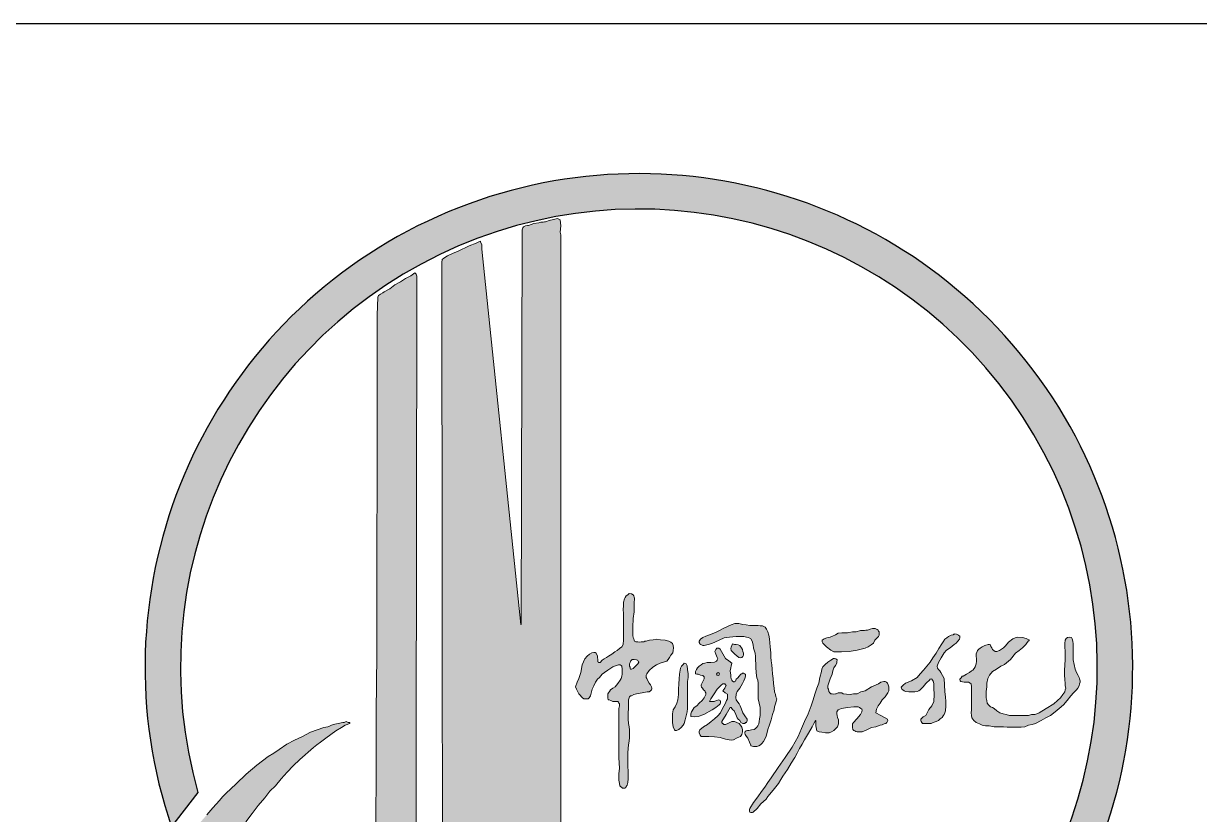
# Model space of a CAD drawing. Extents: x 24843 to 27502, y -10108 to -7552.
# Drawn here: x 25434.47 to 25447.35, y -8429.3 to -8420.64 of the extents above; entities that cross this region are included whole.
import ezdxf

# ---------------------------------------------------------------- set-up
doc = ezdxf.new("R2010")
doc.units = 0
doc.layers.get('0').update_dxf_attribs({"linetype": 'CONTINUOUS'})

# ---------------------------------------------------------------- blocks, each defined once
blk = doc.blocks.new('*U19')
h = blk.add_hatch(color=1)
h.paths.add_polyline_path([(92.773, 8.501), (93.129, 8.233, 1.781679), (82.865, 10.512), (83.193, 10.942, -1.737502)])
h.paths.add_polyline_path([(83.644, 9.821), (83.452, 9.269, 0.097177), (85.064, 7.528), (85.064, 8.087, -0.098964)])
for points in [[(87.717, 17.872), (87.717, 17.9), (87.712, 17.935), (87.717, 18.011), (87.712, 18.086), (87.694, 18.097), (87.677, 18.103), (87.625, 18.092), (87.573, 18.08), (87.526, 18.063), (87.515, 18.063), (87.497, 18.057), (87.468, 18.057), (87.445, 18.05), (87.382, 18.039), (87.317, 18.016), (87.301, 18.016), (87.277, 18.011), (87.254, 17.999), (87.243, 17.987), (87.236, 17.964), (87.236, 17.941), (87.225, 13.039), (87.22, 13.039), (86.733, 17.72), (86.733, 17.773), (86.713, 17.819), (86.686, 17.808), (86.663, 17.796), (86.576, 17.762), (86.437, 17.697), (86.368, 17.668), (86.303, 17.639), (86.257, 17.61), (86.24, 17.593), (86.235, 17.553), (86.235, 17.512), (86.246, 5.594), (86.28, 5.576), (86.721, 5.582), (86.733, 5.587), (86.744, 5.599), (86.761, 10.379), (87.259, 5.582), (87.689, 5.582), (87.706, 5.582), (87.717, 5.594)], [(85.921, 17.182), (85.921, 17.233), (85.921, 17.285), (85.921, 17.338), (85.921, 17.385), (85.916, 17.408), (85.898, 17.425), (85.846, 17.39), (85.782, 17.355), (85.719, 17.315), (85.649, 17.274), (85.586, 17.228), (85.522, 17.192), (85.522, 17.188), (85.508, 17.183), (85.498, 17.176), (85.47, 17.159), (85.446, 17.141), (85.434, 17.124), (85.428, 16.898), (85.428, 16.191), (85.428, 15.484), (85.428, 14.777), (85.423, 14.07), (85.423, 13.364), (85.423, 12.657), (85.417, 11.949), (85.417, 11.242), (85.412, 10.536), (85.412, 9.829), (85.412, 9.122), (85.412, 8.415), (85.412, 7.708), (85.412, 7.002), (85.417, 6.294), (85.423, 5.587), (85.446, 5.582), (85.47, 5.582), (85.556, 5.576), (85.701, 5.576), (85.77, 5.576), (85.835, 5.582), (85.881, 5.582), (85.905, 5.594)], [(84.699, 7.263), (84.658, 7.332), (84.618, 7.395), (84.571, 7.459), (84.525, 7.523), (84.478, 7.581), (84.42, 7.639), (84.368, 7.691), (84.31, 7.742), (84.246, 7.795), (84.189, 7.842), (84.055, 7.934), (83.922, 8.015), (83.87, 8.038), (83.853, 8.044), (83.841, 8.056), (83.789, 8.073), (83.743, 8.096), (83.639, 8.126), (83.54, 8.154), (83.493, 8.177), (83.448, 8.195), (83.401, 8.224), (83.36, 8.253), (83.32, 8.299), (83.291, 8.345), (83.262, 8.392), (83.238, 8.445), (83.204, 8.566), (83.186, 8.67), (83.175, 8.78), (83.169, 8.89), (83.169, 9), (83.175, 9.052), (83.18, 9.104), (83.186, 9.157), (83.191, 9.215), (83.199, 9.273), (83.204, 9.331), (83.21, 9.383), (83.221, 9.44), (83.233, 9.487), (83.244, 9.539), (83.262, 9.592), (83.273, 9.638), (83.32, 9.748), (83.366, 9.858), (83.412, 9.962), (83.471, 10.072), (83.522, 10.176), (83.587, 10.275), (83.65, 10.379), (83.713, 10.478), (83.789, 10.577), (83.87, 10.681), (83.945, 10.779), (84.027, 10.877), (84.09, 10.959), (84.16, 11.028), (84.229, 11.115), (84.304, 11.196), (84.38, 11.277), (84.462, 11.353), (84.634, 11.503), (84.676, 11.538), (84.722, 11.572), (84.786, 11.619), (84.849, 11.666), (84.913, 11.712), (84.983, 11.752), (85.03, 11.782), (85.087, 11.805), (85.087, 11.816), (85.064, 11.816), (85.041, 11.828), (85.018, 11.816), (85, 11.816), (84.941, 11.805), (84.878, 11.793), (84.814, 11.763), (84.762, 11.752), (84.681, 11.724), (84.595, 11.695), (84.496, 11.643), (84.397, 11.596), (84.299, 11.544), (84.206, 11.48), (84.137, 11.434), (84.066, 11.394), (83.928, 11.284), (83.794, 11.173), (83.667, 11.051), (83.54, 10.93), (83.499, 10.889), (83.459, 10.843), (83.418, 10.797), (83.377, 10.75), (83.302, 10.663), (83.227, 10.577), (83.157, 10.49), (83.094, 10.397), (83.047, 10.328), (83, 10.252), (82.961, 10.176), (82.919, 10.101), (82.833, 9.927), (82.751, 9.748), (82.682, 9.569), (82.618, 9.383), (82.589, 9.296), (82.573, 9.209), (82.56, 9.122), (82.549, 9.035), (82.549, 8.954), (82.549, 8.873), (82.549, 8.786), (82.549, 8.699), (82.56, 8.617), (82.578, 8.531), (82.589, 8.468), (82.601, 8.403), (82.631, 8.334), (82.665, 8.264), (82.7, 8.201), (82.746, 8.138), (83.008, 7.94), (83.082, 7.894), (83.157, 7.847), (83.233, 7.8), (83.308, 7.755), (83.36, 7.726), (83.412, 7.691), (83.459, 7.661), (83.511, 7.627), (83.587, 7.581), (83.655, 7.523), (83.72, 7.459), (83.783, 7.395), (83.824, 7.355), (83.853, 7.309), (83.882, 7.256), (83.905, 7.21), (83.922, 7.158), (83.94, 7.111), (83.957, 7.048), (83.963, 6.978), (83.957, 6.914), (83.951, 6.844), (83.934, 6.775), (83.917, 6.711), (83.894, 6.653), (83.864, 6.607), (83.817, 6.549), (83.766, 6.498), (83.697, 6.451), (83.626, 6.41), (83.587, 6.393), (83.545, 6.376), (83.511, 6.37), (83.476, 6.365), (83.424, 6.365), (83.371, 6.365), (83.326, 6.365), (83.28, 6.376), (83.25, 6.381), (83.221, 6.388), (83.186, 6.393), (83.157, 6.388), (83.088, 6.329), (82.949, 6.202), (82.816, 6.08), (82.677, 5.953), (82.543, 5.825), (82.479, 5.767), (82.416, 5.709), (82.352, 5.646), (82.282, 5.594), (82.282, 5.582), (82.456, 5.582), (82.631, 5.582), (82.809, 5.576), (82.984, 5.576), (83.157, 5.576), (83.331, 5.576), (83.505, 5.576), (83.678, 5.582), (83.789, 5.576), (83.894, 5.576), (84.003, 5.582), (84.113, 5.582), (84.189, 5.582), (84.265, 5.587), (84.293, 5.605), (84.316, 5.628), (84.397, 5.697), (84.467, 5.773), (84.548, 5.866), (84.623, 5.958), (84.692, 6.063), (84.745, 6.167), (84.769, 6.218), (84.786, 6.277), (84.803, 6.329), (84.814, 6.393), (84.838, 6.514), (84.844, 6.637), (84.838, 6.764), (84.826, 6.886), (84.814, 6.949), (84.797, 7.007), (84.786, 7.059), (84.762, 7.117), (84.734, 7.193)]]:
    blk.add_hatch(color=0).paths.add_polyline_path(points)
h = blk.add_hatch(color=0)
h.paths.add_polyline_path([(88.836, 12.286), (88.818, 12.308), (88.802, 12.338), (88.79, 12.366), (88.783, 12.378), (88.783, 12.396), (88.783, 12.408), (88.79, 12.424), (88.818, 12.466), (88.865, 12.505), (88.911, 12.535), (88.957, 12.558), (88.998, 12.57), (89.039, 12.581), (89.056, 12.604), (89.074, 12.627), (89.09, 12.657), (89.114, 12.685), (89.12, 12.715), (89.125, 12.749), (89.12, 12.778), (89.109, 12.801), (89.09, 12.819), (89.067, 12.83), (89.021, 12.842), (88.963, 12.848), (88.917, 12.854), (88.871, 12.848), (88.824, 12.842), (88.783, 12.83), (88.766, 12.83), (88.755, 12.824), (88.737, 12.824), (88.72, 12.824), (88.697, 12.819), (88.679, 12.824), (88.655, 12.824), (88.639, 12.83), (88.632, 12.842), (88.627, 12.859), (88.621, 12.877), (88.616, 12.9), (88.616, 12.946), (88.616, 13.004), (88.621, 13.115), (88.632, 13.195), (88.632, 13.236), (88.632, 13.283), (88.632, 13.317), (88.639, 13.352), (88.639, 13.369), (88.632, 13.38), (88.627, 13.398), (88.621, 13.41), (88.598, 13.422), (88.569, 13.427), (88.552, 13.41), (88.534, 13.398), (88.522, 13.375), (88.511, 13.358), (88.5, 13.317), (88.5, 13.27), (88.494, 13.225), (88.5, 13.178), (88.5, 13.108), (88.5, 13.039), (88.5, 12.969), (88.5, 12.906), (88.5, 12.848), (88.494, 12.79), (88.477, 12.761), (88.448, 12.738), (88.419, 12.715), (88.39, 12.696), (88.355, 12.668), (88.314, 12.645), (88.286, 12.627), (88.257, 12.61), (88.234, 12.593), (88.21, 12.564), (88.199, 12.564), (88.187, 12.564), (88.187, 12.57), (88.181, 12.575), (88.181, 12.587), (88.176, 12.645), (88.158, 12.68), (88.146, 12.691), (88.129, 12.691), (88.106, 12.685), (88.076, 12.668), (88.048, 12.645), (88.018, 12.61), (88.001, 12.575), (87.984, 12.535), (87.966, 12.442), (87.943, 12.366), (87.92, 12.32), (87.903, 12.263), (87.915, 12.233), (87.943, 12.175), (87.961, 12.159), (87.978, 12.135), (87.99, 12.123), (88.007, 12.112), (88.024, 12.112), (88.048, 12.112), (88.059, 12.112), (88.071, 12.123), (88.082, 12.135), (88.088, 12.147), (88.1, 12.198), (88.111, 12.233), (88.129, 12.274), (88.152, 12.32), (88.176, 12.355), (88.199, 12.378), (88.234, 12.419), (88.262, 12.442), (88.303, 12.471), (88.367, 12.512), (88.401, 12.524), (88.436, 12.535), (88.448, 12.535), (88.459, 12.535), (88.471, 12.529), (88.477, 12.517), (88.483, 12.483), (88.483, 12.454), (88.483, 12.419), (88.477, 12.396), (88.471, 12.366), (88.459, 12.343), (88.43, 12.303), (88.395, 12.263), (88.367, 12.245), (88.337, 12.222), (88.325, 12.204), (88.314, 12.187), (88.303, 12.175), (88.303, 12.159), (88.303, 12.135), (88.303, 12.123), (88.309, 12.101), (88.32, 12.101), (88.343, 12.089), (88.367, 12.077), (88.395, 12.077), (88.419, 12.077), (88.43, 12.077), (88.436, 12.071), (88.441, 12.059), (88.448, 12.048), (88.448, 12.025), (88.441, 11.99), (88.441, 11.938), (88.441, 11.891), (88.441, 11.828), (88.441, 11.787), (88.441, 11.643), (88.441, 11.515), (88.441, 11.381), (88.448, 11.242), (88.441, 11.179), (88.441, 11.098), (88.448, 11.057), (88.453, 11.028), (88.464, 11.017), (88.477, 11.005), (88.488, 10.999), (88.5, 10.999), (88.517, 10.999), (88.529, 11.005), (88.534, 11.017), (88.546, 11.035), (88.552, 11.069), (88.558, 11.115), (88.558, 11.203), (88.552, 11.272), (88.552, 11.323), (88.552, 11.381), (88.552, 11.439), (88.558, 11.491), (88.564, 11.538), (88.569, 11.585), (88.575, 11.63), (88.575, 11.677), (88.575, 11.724), (88.569, 11.763), (88.564, 11.805), (88.558, 11.857), (88.558, 11.926), (88.564, 12.002), (88.564, 12.059), (88.564, 12.101), (88.569, 12.123), (88.575, 12.135), (88.587, 12.147), (88.598, 12.147), (88.627, 12.164), (88.662, 12.175), (88.732, 12.187), (88.795, 12.198), (88.818, 12.198), (88.836, 12.211), (88.847, 12.222), (88.853, 12.233), (88.853, 12.245), (88.847, 12.263)])
h.paths.add_polyline_path([(88.598, 12.483), (88.587, 12.483), (88.581, 12.494), (88.581, 12.505), (88.575, 12.517), (88.575, 12.547), (88.581, 12.564), (88.592, 12.587), (88.61, 12.604), (88.632, 12.604), (88.662, 12.599), (88.674, 12.593), (88.679, 12.587), (88.685, 12.581), (88.691, 12.57), (88.679, 12.547), (88.65, 12.517), (88.621, 12.489)], flags=16)
h = blk.add_hatch(color=0)
h.paths.add_polyline_path([(89.3, 12.147), (89.3, 12.198), (89.3, 12.263), (89.3, 12.326), (89.305, 12.378), (89.305, 12.424), (89.3, 12.477), (89.294, 12.524), (89.281, 12.547), (89.258, 12.558), (89.242, 12.541), (89.223, 12.517), (89.212, 12.494), (89.206, 12.471), (89.2, 12.419), (89.195, 12.361), (89.189, 12.297), (89.184, 12.233), (89.184, 12.164), (89.177, 12.101), (89.166, 12.059), (89.143, 12.013), (89.12, 11.973), (89.109, 11.926), (89.109, 11.88), (89.109, 11.816), (89.12, 11.763), (89.137, 11.724), (89.143, 11.718), (89.16, 11.718), (89.189, 11.729), (89.218, 11.752), (89.242, 11.782), (89.258, 11.805), (89.27, 11.851), (89.281, 11.898), (89.294, 11.949), (89.3, 11.99), (89.3, 12.036), (89.3, 12.077)])
h.paths.add_polyline_path([(89.984, 11.729), (89.977, 11.758), (89.96, 11.782), (89.942, 11.805), (89.913, 11.816), (89.884, 11.828), (89.849, 11.828), (89.826, 11.816), (89.803, 11.805), (89.774, 11.793), (89.751, 11.793), (89.74, 11.805), (89.734, 11.805), (89.728, 11.816), (89.728, 11.828), (89.78, 11.915), (89.832, 12.002), (89.838, 12.002), (89.844, 12.002), (89.861, 11.979), (89.879, 11.961), (89.902, 11.915), (89.919, 11.874), (89.931, 11.857), (89.949, 11.84), (89.965, 11.816), (89.989, 11.805), (90, 11.805), (90.012, 11.805), (90.023, 11.816), (90.035, 11.816), (90.041, 11.84), (90.041, 11.857), (90.012, 11.898), (89.989, 11.938), (89.971, 11.984), (89.954, 12.025), (89.942, 12.048), (89.926, 12.071), (89.907, 12.101), (89.902, 12.123), (89.907, 12.17), (89.919, 12.204), (89.949, 12.245), (89.984, 12.303), (90, 12.338), (90.012, 12.366), (90.023, 12.396), (90.023, 12.419), (90.018, 12.419), (90.007, 12.424), (89.995, 12.431), (89.984, 12.431), (89.977, 12.424), (89.965, 12.419), (89.942, 12.396), (89.926, 12.373), (89.907, 12.355), (89.896, 12.332), (89.884, 12.326), (89.879, 12.32), (89.868, 12.326), (89.861, 12.332), (89.849, 12.343), (89.844, 12.361), (89.838, 12.384), (89.838, 12.408), (89.832, 12.46), (89.838, 12.5), (89.844, 12.524), (89.849, 12.552), (89.849, 12.558), (89.815, 12.587), (89.774, 12.615), (89.74, 12.674), (89.705, 12.732), (89.688, 12.743), (89.664, 12.743), (89.653, 12.726), (89.641, 12.703), (89.653, 12.668), (89.67, 12.627), (89.677, 12.61), (89.67, 12.593), (89.658, 12.581), (89.635, 12.57), (89.588, 12.564), (89.543, 12.564), (89.514, 12.558), (89.491, 12.552), (89.467, 12.535), (89.444, 12.517), (89.421, 12.5), (89.409, 12.477), (89.397, 12.454), (89.397, 12.424), (89.416, 12.419), (89.433, 12.419), (89.461, 12.408), (89.491, 12.402), (89.496, 12.396), (89.507, 12.384), (89.507, 12.373), (89.507, 12.361), (89.485, 12.32), (89.467, 12.286), (89.467, 12.274), (89.473, 12.256), (89.485, 12.245), (89.496, 12.222), (89.514, 12.211), (89.519, 12.198), (89.525, 12.187), (89.525, 12.164), (89.507, 12.123), (89.479, 12.089), (89.444, 12.059), (89.416, 12.025), (89.381, 12.002), (89.358, 11.961), (89.346, 11.949), (89.339, 11.926), (89.339, 11.903), (89.339, 11.891), (89.386, 11.886), (89.433, 11.891), (89.502, 11.915), (89.607, 11.973), (89.653, 12.002), (89.693, 12.036), (89.705, 12.048), (89.711, 12.059), (89.711, 12.077), (89.705, 12.089), (89.688, 12.101), (89.658, 12.089), (89.63, 12.077), (89.607, 12.077), (89.588, 12.077), (89.572, 12.077), (89.588, 12.112), (89.63, 12.175), (89.67, 12.233), (89.699, 12.263), (89.716, 12.28), (89.74, 12.297), (89.751, 12.297), (89.763, 12.297), (89.774, 12.286), (89.78, 12.28), (89.763, 12.245), (89.74, 12.211), (89.768, 12.187), (89.798, 12.17), (89.798, 12.147), (89.798, 12.112), (89.786, 12.089), (89.768, 12.048), (89.734, 11.99), (89.711, 11.938), (89.677, 11.898), (89.635, 11.863), (89.595, 11.828), (89.549, 11.793), (89.496, 11.763), (89.45, 11.724), (89.444, 11.706), (89.444, 11.689), (89.45, 11.666), (89.456, 11.66), (89.467, 11.643), (89.479, 11.643), (89.519, 11.643), (89.566, 11.643), (89.635, 11.637), (89.705, 11.63), (89.774, 11.608), (89.844, 11.596), (89.873, 11.602), (89.919, 11.625), (89.96, 11.643), (89.977, 11.666), (89.984, 11.7)])
h.paths.add_polyline_path([(89.688, 12.402), (89.67, 12.408), (89.658, 12.419), (89.67, 12.431), (89.682, 12.442), (89.693, 12.431), (89.699, 12.424), (89.693, 12.419)], flags=16)
h.paths.add_polyline_path([(90.319, 12.859), (90.314, 12.906), (90.302, 12.946), (90.284, 12.981), (90.267, 13.004), (90.25, 13.015), (90.232, 13.021), (90.203, 13.021), (90.18, 13.027), (90.122, 13.027), (90.075, 13.027), (90.03, 13.034), (89.989, 13.039), (89.937, 13.05), (89.89, 13.05), (89.844, 13.034), (89.798, 13.015), (89.751, 12.992), (89.699, 12.964), (89.647, 12.94), (89.595, 12.917), (89.56, 12.906), (89.525, 12.894), (89.491, 12.877), (89.461, 12.854), (89.45, 12.842), (89.444, 12.83), (89.444, 12.813), (89.45, 12.801), (89.456, 12.79), (89.473, 12.785), (89.491, 12.778), (89.507, 12.778), (89.554, 12.79), (89.6, 12.801), (89.693, 12.842), (89.757, 12.871), (89.821, 12.882), (89.907, 12.888), (89.954, 12.888), (90, 12.888), (90.035, 12.882), (90.059, 12.877), (90.087, 12.859), (90.104, 12.83), (90.117, 12.785), (90.122, 12.743), (90.133, 12.708), (90.14, 12.68), (90.145, 12.638), (90.145, 12.593), (90.151, 12.547), (90.151, 12.505), (90.156, 12.436), (90.162, 12.373), (90.175, 12.343), (90.18, 12.308), (90.18, 12.28), (90.18, 12.256), (90.18, 12.187), (90.18, 12.112), (90.191, 12.059), (90.203, 12.002), (90.203, 11.979), (90.203, 11.949), (90.203, 11.903), (90.198, 11.863), (90.191, 11.828), (90.186, 11.799), (90.175, 11.776), (90.162, 11.758), (90.145, 11.74), (90.128, 11.729), (90.098, 11.724), (90.064, 11.718), (90.047, 11.718), (90.03, 11.712), (90.018, 11.706), (90.012, 11.695), (90.012, 11.683), (90.018, 11.666), (90.035, 11.643), (90.052, 11.619), (90.07, 11.572), (90.09, 11.527), (90.093, 11.527), (90.104, 11.521), (90.122, 11.515), (90.145, 11.515), (90.162, 11.515), (90.186, 11.527), (90.209, 11.538), (90.226, 11.556), (90.244, 11.579), (90.279, 11.643), (90.302, 11.729), (90.319, 11.787), (90.342, 11.851), (90.36, 11.915), (90.377, 11.973), (90.382, 12.013), (90.394, 12.048), (90.405, 12.077), (90.412, 12.112), (90.4, 12.135), (90.394, 12.164), (90.382, 12.198), (90.377, 12.245), (90.371, 12.303), (90.366, 12.366), (90.36, 12.424), (90.353, 12.483), (90.348, 12.535), (90.342, 12.587), (90.336, 12.633), (90.336, 12.685), (90.331, 12.761)])
h.paths.add_polyline_path([(89.96, 12.766), (89.949, 12.778), (89.931, 12.785), (89.907, 12.79), (89.884, 12.79), (89.861, 12.796), (89.849, 12.778), (89.844, 12.755), (89.838, 12.738), (89.844, 12.715), (89.89, 12.668), (89.937, 12.627), (89.954, 12.622), (89.977, 12.627), (89.989, 12.638), (89.995, 12.657), (89.995, 12.68), (89.989, 12.703), (89.984, 12.726), (89.971, 12.749)], flags=17)
h = blk.add_hatch(color=0)
h.paths.add_polyline_path([(91.634, 12.842), (91.657, 12.865), (91.681, 12.888), (91.687, 12.906), (91.687, 12.929), (91.687, 12.946), (91.681, 12.957), (91.675, 12.969), (91.663, 12.976), (91.64, 12.987), (91.605, 12.987), (91.576, 12.981), (91.541, 12.969), (91.524, 12.969), (91.507, 12.964), (91.455, 12.964), (91.403, 12.946), (91.356, 12.946), (91.31, 12.94), (91.292, 12.934), (91.269, 12.934), (91.223, 12.934), (91.177, 12.929), (91.142, 12.911), (91.107, 12.894), (91.078, 12.882), (91.037, 12.871), (91.003, 12.859), (90.979, 12.842), (90.979, 12.824), (90.985, 12.807), (91.008, 12.785), (91.031, 12.761), (91.084, 12.72), (91.125, 12.696), (91.17, 12.696), (91.217, 12.696), (91.316, 12.703), (91.414, 12.72), (91.466, 12.732), (91.513, 12.743), (91.553, 12.761), (91.588, 12.785), (91.618, 12.807)])
h.paths.add_polyline_path([(91.217, 11.99), (91.292, 12.002), (91.374, 12.013), (91.426, 12.013), (91.443, 12.002), (91.461, 11.99), (91.472, 11.984), (91.478, 11.973), (91.472, 11.949), (91.455, 11.915), (91.408, 11.863), (91.368, 11.816), (91.356, 11.799), (91.356, 11.776), (91.356, 11.752), (91.361, 11.729), (91.374, 11.718), (91.385, 11.712), (91.397, 11.706), (91.414, 11.7), (91.443, 11.7), (91.478, 11.7), (91.536, 11.724), (91.594, 11.752), (91.646, 11.763), (91.699, 11.782), (91.727, 11.787), (91.75, 11.799), (91.773, 11.805), (91.785, 11.816), (91.796, 11.84), (91.791, 11.857), (91.71, 11.903), (91.646, 11.938), (91.657, 11.984), (91.675, 12.025), (91.699, 12.059), (91.727, 12.101), (91.762, 12.135), (91.796, 12.187), (91.809, 12.211), (91.809, 12.245), (91.809, 12.263), (91.796, 12.297), (91.791, 12.308), (91.779, 12.32), (91.762, 12.326), (91.745, 12.326), (91.71, 12.32), (91.681, 12.297), (91.594, 12.263), (91.513, 12.211), (91.461, 12.198), (91.414, 12.175), (91.368, 12.175), (91.327, 12.164), (91.28, 12.17), (91.241, 12.175), (91.223, 12.187), (91.2, 12.187), (91.177, 12.187), (91.154, 12.175), (91.142, 12.175), (91.125, 12.17), (91.101, 12.175), (91.084, 12.175), (91.073, 12.187), (91.061, 12.204), (91.055, 12.233), (91.049, 12.245), (91.049, 12.274), (91.055, 12.297), (91.078, 12.361), (91.101, 12.419), (91.112, 12.46), (91.125, 12.5), (91.142, 12.529), (91.159, 12.558), (91.159, 12.575), (91.165, 12.599), (91.159, 12.604), (91.147, 12.61), (91.131, 12.615), (91.119, 12.615), (91.084, 12.593), (91.049, 12.57), (91.015, 12.541), (90.985, 12.512), (90.973, 12.483), (90.968, 12.454), (90.95, 12.378), (90.934, 12.308), (90.91, 12.245), (90.887, 12.17), (90.864, 12.101), (90.84, 12.025), (90.801, 11.926), (90.759, 11.828), (90.719, 11.74), (90.678, 11.643), (90.603, 11.509), (90.516, 11.381), (90.429, 11.254), (90.342, 11.127), (90.302, 11.069), (90.261, 11.011), (90.221, 10.954), (90.175, 10.889), (90.122, 10.82), (90.075, 10.744), (90.07, 10.733), (90.07, 10.721), (90.07, 10.71), (90.075, 10.698), (90.087, 10.692), (90.098, 10.692), (90.11, 10.692), (90.117, 10.698), (90.168, 10.744), (90.214, 10.802), (90.244, 10.831), (90.279, 10.86), (90.302, 10.895), (90.325, 10.924), (90.382, 10.993), (90.435, 11.057), (90.463, 11.104), (90.487, 11.145), (90.516, 11.19), (90.544, 11.231), (90.591, 11.307), (90.638, 11.381), (90.666, 11.434), (90.696, 11.491), (90.73, 11.544), (90.759, 11.602), (90.806, 11.683), (90.852, 11.763), (90.875, 11.805), (90.893, 11.84), (90.898, 11.84), (90.898, 11.776), (90.91, 11.712), (90.939, 11.7), (90.973, 11.695), (91.02, 11.689), (91.066, 11.689), (91.096, 11.7), (91.125, 11.718), (91.147, 11.74), (91.17, 11.763), (91.183, 11.799), (91.183, 11.828), (91.183, 11.851), (91.17, 11.88), (91.165, 11.903), (91.159, 11.926), (91.159, 11.949), (91.177, 11.973)])
h = blk.add_hatch(color=0)
h.paths.add_polyline_path([(92.457, 12.442), (92.446, 12.46), (92.427, 12.477), (92.416, 12.494), (92.411, 12.517), (92.427, 12.564), (92.463, 12.622), (92.498, 12.685), (92.527, 12.72), (92.574, 12.749), (92.625, 12.79), (92.648, 12.807), (92.671, 12.83), (92.689, 12.854), (92.695, 12.871), (92.695, 12.882), (92.695, 12.894), (92.684, 12.9), (92.677, 12.906), (92.654, 12.917), (92.631, 12.923), (92.631, 12.917), (92.625, 12.917), (92.62, 12.917), (92.613, 12.911), (92.585, 12.906), (92.555, 12.888), (92.532, 12.871), (92.509, 12.854), (92.485, 12.824), (92.469, 12.796), (92.434, 12.738), (92.399, 12.68), (92.359, 12.622), (92.324, 12.57), (92.283, 12.517), (92.243, 12.471), (92.202, 12.424), (92.162, 12.378), (92.092, 12.338), (92.017, 12.308), (91.987, 12.28), (91.964, 12.256), (91.971, 12.233), (91.982, 12.222), (92, 12.211), (92.017, 12.204), (92.058, 12.198), (92.097, 12.198), (92.132, 12.198), (92.162, 12.204), (92.185, 12.211), (92.202, 12.222), (92.236, 12.263), (92.272, 12.303), (92.289, 12.32), (92.307, 12.338), (92.318, 12.343), (92.324, 12.355), (92.336, 12.361), (92.347, 12.355), (92.364, 12.332), (92.37, 12.303), (92.37, 12.274), (92.37, 12.245), (92.376, 12.164), (92.37, 12.077), (92.347, 12.025), (92.307, 11.979), (92.289, 11.938), (92.272, 11.903), (92.236, 11.886), (92.208, 11.857), (92.208, 11.84), (92.213, 11.828), (92.22, 11.816), (92.231, 11.805), (92.266, 11.805), (92.301, 11.805), (92.336, 11.805), (92.364, 11.816), (92.399, 11.828), (92.427, 11.84), (92.451, 11.863), (92.474, 11.88), (92.485, 11.898), (92.498, 11.915), (92.509, 11.938), (92.515, 11.961), (92.521, 12.025), (92.521, 12.077), (92.515, 12.135), (92.509, 12.198), (92.504, 12.286), (92.498, 12.366), (92.48, 12.402)])
h.paths.add_polyline_path([(93.066, 12.408), (93.1, 12.454), (93.153, 12.483), (93.205, 12.517), (93.251, 12.541), (93.326, 12.604), (93.39, 12.68), (93.436, 12.715), (93.477, 12.749), (93.5, 12.773), (93.518, 12.79), (93.535, 12.813), (93.552, 12.836), (93.558, 12.836), (93.558, 12.848), (93.54, 12.854), (93.523, 12.865), (93.477, 12.877), (93.419, 12.882), (93.384, 12.871), (93.355, 12.859), (93.302, 12.819), (93.263, 12.773), (93.239, 12.749), (93.216, 12.732), (93.188, 12.715), (93.158, 12.703), (93.135, 12.703), (93.118, 12.715), (93.1, 12.726), (93.095, 12.749), (93.083, 12.766), (93.077, 12.785), (93.066, 12.79), (93.048, 12.79), (93.007, 12.778), (92.972, 12.761), (92.95, 12.743), (92.932, 12.732), (92.915, 12.715), (92.909, 12.703), (92.897, 12.674), (92.897, 12.645), (92.904, 12.61), (92.904, 12.581), (92.897, 12.547), (92.886, 12.512), (92.875, 12.489), (92.857, 12.471), (92.839, 12.46), (92.816, 12.442), (92.776, 12.419), (92.735, 12.396), (92.723, 12.396), (92.712, 12.373), (92.7, 12.361), (92.695, 12.355), (92.7, 12.338), (92.706, 12.326), (92.747, 12.32), (92.787, 12.32), (92.804, 12.32), (92.823, 12.308), (92.834, 12.297), (92.839, 12.263), (92.839, 12.198), (92.839, 12.135), (92.839, 12.071), (92.839, 12.002), (92.839, 11.973), (92.834, 11.938), (92.839, 11.903), (92.846, 11.874), (92.868, 11.84), (92.897, 11.816), (92.938, 11.799), (92.972, 11.782), (93.014, 11.776), (93.06, 11.776), (93.124, 11.763), (93.188, 11.763), (93.239, 11.763), (93.286, 11.758), (93.372, 11.758), (93.46, 11.758), (93.506, 11.763), (93.552, 11.782), (93.598, 11.793), (93.64, 11.805), (93.709, 11.84), (93.767, 11.874), (93.824, 11.903), (93.882, 11.949), (93.934, 11.99), (93.986, 12.036), (94.033, 12.089), (94.08, 12.147), (94.114, 12.187), (94.149, 12.222), (94.166, 12.245), (94.184, 12.274), (94.189, 12.297), (94.196, 12.32), (94.196, 12.338), (94.189, 12.361), (94.184, 12.378), (94.172, 12.402), (94.149, 12.442), (94.132, 12.483), (94.12, 12.541), (94.109, 12.599), (94.109, 12.662), (94.109, 12.749), (94.109, 12.796), (94.103, 12.83), (94.097, 12.859), (94.086, 12.877), (94.062, 12.882), (94.039, 12.877), (94.022, 12.865), (94.01, 12.842), (94.005, 12.801), (94.005, 12.755), (94.01, 12.708), (94.01, 12.668), (94.01, 12.599), (94.005, 12.535), (93.998, 12.466), (93.998, 12.402), (94.005, 12.355), (94.01, 12.297), (94.01, 12.274), (94.016, 12.245), (94.01, 12.222), (94.005, 12.198), (93.981, 12.164), (93.952, 12.123), (93.912, 12.089), (93.865, 12.048), (93.772, 11.99), (93.685, 11.938), (93.656, 11.926), (93.628, 11.915), (93.587, 11.915), (93.552, 11.903), (93.506, 11.903), (93.454, 11.903), (93.407, 11.903), (93.355, 11.903), (93.315, 11.903), (93.274, 11.915), (93.234, 11.926), (93.193, 11.938), (93.158, 11.961), (93.124, 11.99), (93.1, 12.002), (93.077, 12.013), (93.053, 12.036), (93.037, 12.059), (93.03, 12.089), (93.025, 12.123), (93.025, 12.17), (93.025, 12.204), (93.03, 12.263), (93.03, 12.308), (93.042, 12.366)])
at = {"color": 1}
blk.add_line((82.856, 10.501), (83.193, 10.942), dxfattribs=at)
at = {"color": 0, "lineweight": 0}
for points in [[(86.246, 5.594), (86.235, 17.512), (86.235, 17.553), (86.24, 17.593), (86.257, 17.61), (86.303, 17.639), (86.368, 17.668), (86.437, 17.697), (86.576, 17.762), (86.663, 17.796), (86.686, 17.808), (86.715, 17.819), (86.715, 17.814), (86.733, 17.773), (86.733, 17.72), (87.22, 13.039), (87.225, 13.039), (87.236, 17.941), (87.236, 17.964), (87.243, 17.987), (87.254, 17.999), (87.277, 18.011), (87.301, 18.016), (87.317, 18.016), (87.382, 18.039), (87.445, 18.05), (87.468, 18.057), (87.497, 18.057), (87.515, 18.063), (87.526, 18.063), (87.573, 18.08), (87.625, 18.092), (87.677, 18.103), (87.677, 18.103), (87.694, 18.097), (87.712, 18.086), (87.717, 18.011), (87.712, 17.935), (87.717, 17.9), (87.717, 17.872), (87.717, 5.594)], [(85.412, 10.536), (85.417, 11.242), (85.417, 11.949), (85.423, 12.657), (85.423, 13.364), (85.423, 14.07), (85.428, 14.777), (85.428, 15.484), (85.428, 16.191), (85.428, 16.898), (85.434, 17.124), (85.446, 17.141), (85.47, 17.159), (85.498, 17.176), (85.515, 17.188), (85.586, 17.228), (85.649, 17.274), (85.719, 17.315), (85.782, 17.355), (85.846, 17.39), (85.898, 17.425), (85.898, 17.425), (85.916, 17.408), (85.921, 17.385), (85.921, 17.338), (85.921, 17.285), (85.921, 17.233), (85.921, 17.182), (85.905, 5.594)], [(83.302, 10.663), (83.377, 10.75), (83.418, 10.797), (83.459, 10.843), (83.499, 10.889), (83.54, 10.93), (83.667, 11.051), (83.794, 11.173), (83.928, 11.284), (84.066, 11.394), (84.137, 11.434), (84.206, 11.48), (84.299, 11.544), (84.397, 11.596), (84.496, 11.643), (84.595, 11.695), (84.681, 11.724), (84.762, 11.752), (84.814, 11.763), (84.878, 11.793), (84.941, 11.805), (85, 11.816), (85.018, 11.816), (85.041, 11.828), (85.041, 11.828), (85.064, 11.816), (85.087, 11.816), (85.087, 11.805), (85.03, 11.782), (84.983, 11.752), (84.913, 11.712), (84.849, 11.666), (84.786, 11.619), (84.722, 11.572), (84.676, 11.538), (84.634, 11.503), (84.462, 11.353), (84.38, 11.277), (84.304, 11.196), (84.229, 11.115), (84.16, 11.028), (84.09, 10.959), (84.027, 10.877), (83.945, 10.779), (83.87, 10.681), (83.789, 10.577)]]:
    blk.add_lwpolyline(points, dxfattribs=at)
for points in [[(88.569, 13.427), (88.598, 13.422), (88.621, 13.41), (88.627, 13.398), (88.632, 13.38), (88.639, 13.369), (88.639, 13.352), (88.632, 13.317), (88.632, 13.283), (88.632, 13.236), (88.632, 13.195), (88.621, 13.115), (88.616, 13.004), (88.616, 12.946), (88.616, 12.9), (88.621, 12.877), (88.627, 12.859), (88.632, 12.842), (88.639, 12.83), (88.655, 12.824), (88.679, 12.824), (88.697, 12.819), (88.72, 12.824), (88.737, 12.824), (88.755, 12.824), (88.766, 12.83), (88.783, 12.83), (88.824, 12.842), (88.871, 12.848), (88.917, 12.854), (88.963, 12.848), (89.021, 12.842), (89.067, 12.83), (89.09, 12.819), (89.109, 12.801), (89.12, 12.778), (89.125, 12.749), (89.12, 12.715), (89.114, 12.685), (89.09, 12.657), (89.074, 12.627), (89.056, 12.604), (89.039, 12.581), (88.998, 12.57), (88.957, 12.558), (88.911, 12.535), (88.865, 12.505), (88.818, 12.466), (88.79, 12.424), (88.783, 12.408), (88.783, 12.396), (88.783, 12.378), (88.79, 12.366), (88.802, 12.338), (88.818, 12.308), (88.836, 12.286), (88.847, 12.263), (88.853, 12.245), (88.853, 12.233), (88.847, 12.222), (88.836, 12.211), (88.818, 12.198), (88.795, 12.198), (88.732, 12.187), (88.662, 12.175), (88.627, 12.164), (88.598, 12.147), (88.587, 12.147), (88.575, 12.135), (88.569, 12.123), (88.564, 12.101), (88.564, 12.059), (88.564, 12.002), (88.558, 11.926), (88.558, 11.857), (88.564, 11.805), (88.569, 11.763), (88.575, 11.724), (88.575, 11.677), (88.575, 11.63), (88.569, 11.585), (88.564, 11.538), (88.558, 11.491), (88.552, 11.439), (88.552, 11.381), (88.552, 11.323), (88.552, 11.272), (88.558, 11.203), (88.558, 11.115), (88.552, 11.069), (88.546, 11.035), (88.534, 11.017), (88.529, 11.005), (88.517, 10.999), (88.5, 10.999), (88.488, 10.999), (88.477, 11.005), (88.464, 11.017), (88.453, 11.028), (88.448, 11.057), (88.441, 11.098), (88.441, 11.179), (88.448, 11.242), (88.441, 11.381), (88.441, 11.515), (88.441, 11.643), (88.441, 11.787), (88.441, 11.828), (88.441, 11.891), (88.441, 11.938), (88.441, 11.99), (88.448, 12.025), (88.448, 12.048), (88.441, 12.059), (88.436, 12.071), (88.43, 12.077), (88.419, 12.077), (88.395, 12.077), (88.367, 12.077), (88.343, 12.089), (88.32, 12.101), (88.309, 12.101), (88.303, 12.123), (88.303, 12.135), (88.303, 12.159), (88.303, 12.175), (88.314, 12.187), (88.325, 12.204), (88.337, 12.222), (88.367, 12.245), (88.395, 12.263), (88.43, 12.303), (88.459, 12.343), (88.471, 12.366), (88.477, 12.396), (88.483, 12.419), (88.483, 12.454), (88.483, 12.483), (88.477, 12.517), (88.471, 12.529), (88.459, 12.535), (88.448, 12.535), (88.436, 12.535), (88.401, 12.524), (88.367, 12.512), (88.303, 12.471), (88.262, 12.442), (88.234, 12.419), (88.199, 12.378), (88.176, 12.355), (88.152, 12.32), (88.129, 12.274), (88.111, 12.233), (88.1, 12.198), (88.088, 12.147), (88.082, 12.135), (88.071, 12.123), (88.059, 12.112), (88.048, 12.112), (88.024, 12.112), (88.007, 12.112), (87.99, 12.123), (87.978, 12.135), (87.961, 12.159), (87.943, 12.175), (87.915, 12.233), (87.903, 12.263), (87.92, 12.32), (87.943, 12.366), (87.966, 12.442), (87.984, 12.535), (88.001, 12.575), (88.018, 12.61), (88.048, 12.645), (88.076, 12.668), (88.106, 12.685), (88.129, 12.691), (88.146, 12.691), (88.158, 12.68), (88.176, 12.645), (88.181, 12.587), (88.181, 12.575), (88.187, 12.57), (88.187, 12.564), (88.199, 12.564), (88.21, 12.564), (88.234, 12.593), (88.257, 12.61), (88.286, 12.627), (88.314, 12.645), (88.355, 12.668), (88.39, 12.696), (88.419, 12.715), (88.448, 12.738), (88.477, 12.761), (88.494, 12.79), (88.5, 12.848), (88.5, 12.906), (88.5, 12.969), (88.5, 13.039), (88.5, 13.108), (88.5, 13.178), (88.494, 13.225), (88.5, 13.27), (88.5, 13.317), (88.511, 13.358), (88.522, 13.375), (88.534, 13.398), (88.552, 13.41), (88.569, 13.427)], [(89.89, 13.05), (89.937, 13.05), (89.989, 13.039), (90.03, 13.034), (90.075, 13.027), (90.122, 13.027), (90.18, 13.027), (90.203, 13.021), (90.232, 13.021), (90.25, 13.015), (90.267, 13.004), (90.284, 12.981), (90.302, 12.946), (90.314, 12.906), (90.319, 12.859), (90.331, 12.761), (90.336, 12.685), (90.336, 12.633), (90.342, 12.587), (90.348, 12.535), (90.353, 12.483), (90.36, 12.424), (90.366, 12.366), (90.371, 12.303), (90.377, 12.245), (90.382, 12.198), (90.394, 12.164), (90.4, 12.135), (90.412, 12.112), (90.405, 12.077), (90.394, 12.048), (90.382, 12.013), (90.377, 11.973), (90.36, 11.915), (90.342, 11.851), (90.319, 11.787), (90.302, 11.729), (90.279, 11.643), (90.244, 11.579), (90.226, 11.556), (90.209, 11.538), (90.186, 11.527), (90.162, 11.515), (90.145, 11.515), (90.122, 11.515), (90.104, 11.521), (90.093, 11.527), (90.087, 11.527), (90.087, 11.533), (90.07, 11.572), (90.052, 11.619), (90.035, 11.643), (90.018, 11.666), (90.012, 11.683), (90.012, 11.695), (90.018, 11.706), (90.03, 11.712), (90.047, 11.718), (90.064, 11.718), (90.098, 11.724), (90.128, 11.729), (90.145, 11.74), (90.162, 11.758), (90.175, 11.776), (90.186, 11.799), (90.191, 11.828), (90.198, 11.863), (90.203, 11.903), (90.203, 11.949), (90.203, 11.979), (90.203, 12.002), (90.191, 12.059), (90.18, 12.112), (90.18, 12.187), (90.18, 12.256), (90.18, 12.28), (90.18, 12.308), (90.175, 12.343), (90.162, 12.373), (90.156, 12.436), (90.151, 12.505), (90.151, 12.547), (90.145, 12.593), (90.145, 12.638), (90.14, 12.68), (90.133, 12.708), (90.122, 12.743), (90.117, 12.785), (90.104, 12.83), (90.087, 12.859), (90.059, 12.877), (90.035, 12.882), (90, 12.888), (89.954, 12.888), (89.907, 12.888), (89.821, 12.882), (89.757, 12.871), (89.693, 12.842), (89.6, 12.801), (89.554, 12.79), (89.507, 12.778), (89.491, 12.778), (89.473, 12.785), (89.456, 12.79), (89.45, 12.801), (89.444, 12.813), (89.444, 12.83), (89.45, 12.842), (89.461, 12.854), (89.491, 12.877), (89.525, 12.894), (89.56, 12.906), (89.595, 12.917), (89.647, 12.94), (89.699, 12.964), (89.751, 12.992), (89.798, 13.015), (89.844, 13.034), (89.89, 13.05)], [(91.605, 12.987), (91.64, 12.987), (91.663, 12.976), (91.675, 12.969), (91.681, 12.957), (91.687, 12.946), (91.687, 12.929), (91.687, 12.906), (91.681, 12.888), (91.657, 12.865), (91.634, 12.842), (91.618, 12.807), (91.588, 12.785), (91.553, 12.761), (91.513, 12.743), (91.466, 12.732), (91.414, 12.72), (91.316, 12.703), (91.217, 12.696), (91.17, 12.696), (91.125, 12.696), (91.084, 12.72), (91.031, 12.761), (91.008, 12.785), (90.985, 12.807), (90.979, 12.824), (90.979, 12.842), (91.003, 12.859), (91.037, 12.871), (91.078, 12.882), (91.107, 12.894), (91.142, 12.911), (91.177, 12.929), (91.223, 12.934), (91.269, 12.934), (91.292, 12.934), (91.31, 12.94), (91.356, 12.946), (91.403, 12.946), (91.455, 12.964), (91.507, 12.964), (91.524, 12.969), (91.541, 12.969), (91.576, 12.981), (91.605, 12.987)], [(92.631, 12.923), (92.654, 12.917), (92.677, 12.906), (92.684, 12.9), (92.695, 12.894), (92.695, 12.882), (92.695, 12.871), (92.689, 12.854), (92.671, 12.83), (92.648, 12.807), (92.625, 12.79), (92.574, 12.749), (92.527, 12.72), (92.498, 12.685), (92.463, 12.622), (92.427, 12.564), (92.411, 12.517), (92.416, 12.494), (92.427, 12.477), (92.446, 12.46), (92.457, 12.442), (92.48, 12.402), (92.498, 12.366), (92.504, 12.286), (92.509, 12.198), (92.515, 12.135), (92.521, 12.077), (92.521, 12.025), (92.515, 11.961), (92.509, 11.938), (92.498, 11.915), (92.485, 11.898), (92.474, 11.88), (92.451, 11.863), (92.427, 11.84), (92.399, 11.828), (92.364, 11.816), (92.336, 11.805), (92.301, 11.805), (92.266, 11.805), (92.231, 11.805), (92.22, 11.816), (92.213, 11.828), (92.208, 11.84), (92.208, 11.857), (92.236, 11.886), (92.272, 11.903), (92.289, 11.938), (92.307, 11.979), (92.347, 12.025), (92.37, 12.077), (92.376, 12.164), (92.37, 12.245), (92.37, 12.274), (92.37, 12.303), (92.364, 12.332), (92.347, 12.355), (92.336, 12.361), (92.324, 12.355), (92.318, 12.343), (92.307, 12.338), (92.289, 12.32), (92.272, 12.303), (92.236, 12.263), (92.202, 12.222), (92.185, 12.211), (92.162, 12.204), (92.132, 12.198), (92.097, 12.198), (92.058, 12.198), (92.017, 12.204), (92, 12.211), (91.982, 12.222), (91.971, 12.233), (91.964, 12.256), (91.987, 12.28), (92.017, 12.308), (92.092, 12.338), (92.162, 12.378), (92.202, 12.424), (92.243, 12.471), (92.283, 12.517), (92.324, 12.57), (92.359, 12.622), (92.399, 12.68), (92.434, 12.738), (92.469, 12.796), (92.485, 12.824), (92.509, 12.854), (92.532, 12.871), (92.555, 12.888), (92.585, 12.906), (92.613, 12.911), (92.62, 12.917), (92.625, 12.917), (92.631, 12.917), (92.631, 12.923)], [(89.861, 12.796), (89.884, 12.79), (89.907, 12.79), (89.931, 12.785), (89.949, 12.778), (89.96, 12.766), (89.971, 12.749), (89.984, 12.726), (89.989, 12.703), (89.995, 12.68), (89.995, 12.657), (89.989, 12.638), (89.977, 12.627), (89.954, 12.622), (89.937, 12.627), (89.89, 12.668), (89.844, 12.715), (89.838, 12.738), (89.844, 12.755), (89.849, 12.778), (89.861, 12.796)], [(93.419, 12.882), (93.477, 12.877), (93.523, 12.865), (93.54, 12.854), (93.558, 12.848), (93.558, 12.836), (93.552, 12.836), (93.535, 12.813), (93.518, 12.79), (93.5, 12.773), (93.477, 12.749), (93.436, 12.715), (93.39, 12.68), (93.326, 12.604), (93.251, 12.541), (93.205, 12.517), (93.153, 12.483), (93.1, 12.454), (93.066, 12.408), (93.042, 12.366), (93.03, 12.308), (93.03, 12.263), (93.025, 12.204), (93.025, 12.17), (93.025, 12.123), (93.03, 12.089), (93.037, 12.059), (93.053, 12.036), (93.077, 12.013), (93.1, 12.002), (93.124, 11.99), (93.158, 11.961), (93.193, 11.938), (93.234, 11.926), (93.274, 11.915), (93.315, 11.903), (93.355, 11.903), (93.407, 11.903), (93.454, 11.903), (93.506, 11.903), (93.552, 11.903), (93.587, 11.915), (93.628, 11.915), (93.656, 11.926), (93.685, 11.938), (93.772, 11.99), (93.865, 12.048), (93.912, 12.089), (93.952, 12.123), (93.981, 12.164), (94.005, 12.198), (94.01, 12.222), (94.016, 12.245), (94.01, 12.274), (94.01, 12.297), (94.005, 12.355), (93.998, 12.402), (93.998, 12.466), (94.005, 12.535), (94.01, 12.599), (94.01, 12.668), (94.01, 12.708), (94.005, 12.755), (94.005, 12.801), (94.01, 12.842), (94.022, 12.865), (94.039, 12.877), (94.062, 12.882), (94.086, 12.877), (94.097, 12.859), (94.103, 12.83), (94.109, 12.796), (94.109, 12.749), (94.109, 12.662), (94.109, 12.599), (94.12, 12.541), (94.132, 12.483), (94.149, 12.442), (94.172, 12.402), (94.184, 12.378), (94.189, 12.361), (94.196, 12.338), (94.196, 12.32), (94.189, 12.297), (94.184, 12.274), (94.166, 12.245), (94.149, 12.222), (94.114, 12.187), (94.08, 12.147), (94.033, 12.089), (93.986, 12.036), (93.934, 11.99), (93.882, 11.949), (93.824, 11.903), (93.767, 11.874), (93.709, 11.84), (93.64, 11.805), (93.598, 11.793), (93.552, 11.782), (93.506, 11.763), (93.46, 11.758), (93.372, 11.758), (93.286, 11.758), (93.239, 11.763), (93.188, 11.763), (93.124, 11.763), (93.06, 11.776), (93.014, 11.776), (92.972, 11.782), (92.938, 11.799), (92.897, 11.816), (92.868, 11.84), (92.846, 11.874), (92.839, 11.903), (92.834, 11.938), (92.839, 11.973), (92.839, 12.002), (92.839, 12.071), (92.839, 12.135), (92.839, 12.198), (92.839, 12.263), (92.834, 12.297), (92.823, 12.308), (92.804, 12.32), (92.787, 12.32), (92.747, 12.32), (92.706, 12.326), (92.7, 12.338), (92.695, 12.355), (92.7, 12.361), (92.712, 12.373), (92.723, 12.396), (92.735, 12.396), (92.776, 12.419), (92.816, 12.442), (92.839, 12.46), (92.857, 12.471), (92.875, 12.489), (92.886, 12.512), (92.897, 12.547), (92.904, 12.581), (92.904, 12.61), (92.897, 12.645), (92.897, 12.674), (92.909, 12.703), (92.915, 12.715), (92.932, 12.732), (92.95, 12.743), (92.972, 12.761), (93.007, 12.778), (93.048, 12.79), (93.066, 12.79), (93.077, 12.785), (93.083, 12.766), (93.095, 12.749), (93.1, 12.726), (93.118, 12.715), (93.135, 12.703), (93.158, 12.703), (93.188, 12.715), (93.216, 12.732), (93.239, 12.749), (93.263, 12.773), (93.302, 12.819), (93.355, 12.859), (93.384, 12.871), (93.419, 12.882)], [(89.664, 12.743), (89.688, 12.743), (89.705, 12.732), (89.74, 12.674), (89.774, 12.615), (89.815, 12.587), (89.849, 12.558), (89.849, 12.552), (89.844, 12.524), (89.838, 12.5), (89.832, 12.46), (89.838, 12.408), (89.838, 12.384), (89.844, 12.361), (89.849, 12.343), (89.861, 12.332), (89.868, 12.326), (89.879, 12.32), (89.884, 12.326), (89.896, 12.332), (89.907, 12.355), (89.926, 12.373), (89.942, 12.396), (89.965, 12.419), (89.977, 12.424), (89.984, 12.431), (89.995, 12.431), (90.007, 12.424), (90.018, 12.419), (90.023, 12.419), (90.023, 12.396), (90.012, 12.366), (90, 12.338), (89.984, 12.303), (89.949, 12.245), (89.919, 12.204), (89.907, 12.17), (89.902, 12.123), (89.907, 12.101), (89.926, 12.071), (89.942, 12.048), (89.954, 12.025), (89.971, 11.984), (89.989, 11.938), (90.012, 11.898), (90.041, 11.857), (90.041, 11.84), (90.035, 11.816), (90.023, 11.816), (90.012, 11.805), (90, 11.805), (89.989, 11.805), (89.965, 11.816), (89.949, 11.84), (89.931, 11.857), (89.919, 11.874), (89.902, 11.915), (89.879, 11.961), (89.861, 11.979), (89.844, 12.002), (89.838, 12.002), (89.832, 12.002), (89.78, 11.915), (89.728, 11.828), (89.728, 11.816), (89.734, 11.805), (89.74, 11.805), (89.751, 11.793), (89.774, 11.793), (89.803, 11.805), (89.826, 11.816), (89.849, 11.828), (89.884, 11.828), (89.913, 11.816), (89.942, 11.805), (89.96, 11.782), (89.977, 11.758), (89.984, 11.729), (89.984, 11.7), (89.977, 11.666), (89.96, 11.643), (89.919, 11.625), (89.873, 11.602), (89.844, 11.596), (89.774, 11.608), (89.705, 11.63), (89.635, 11.637), (89.566, 11.643), (89.519, 11.643), (89.479, 11.643), (89.467, 11.643), (89.456, 11.66), (89.45, 11.666), (89.444, 11.689), (89.444, 11.706), (89.45, 11.724), (89.496, 11.763), (89.549, 11.793), (89.595, 11.828), (89.635, 11.863), (89.677, 11.898), (89.711, 11.938), (89.734, 11.99), (89.768, 12.048), (89.786, 12.089), (89.798, 12.112), (89.798, 12.147), (89.798, 12.17), (89.768, 12.187), (89.74, 12.211), (89.763, 12.245), (89.78, 12.28), (89.774, 12.286), (89.763, 12.297), (89.751, 12.297), (89.74, 12.297), (89.716, 12.28), (89.699, 12.263), (89.67, 12.233), (89.63, 12.175), (89.588, 12.112), (89.572, 12.077), (89.588, 12.077), (89.607, 12.077), (89.63, 12.077), (89.658, 12.089), (89.688, 12.101), (89.705, 12.089), (89.711, 12.077), (89.711, 12.059), (89.705, 12.048), (89.693, 12.036), (89.653, 12.002), (89.607, 11.973), (89.502, 11.915), (89.433, 11.891), (89.386, 11.886), (89.339, 11.891), (89.339, 11.903), (89.339, 11.926), (89.346, 11.949), (89.358, 11.961), (89.381, 12.002), (89.416, 12.025), (89.444, 12.059), (89.479, 12.089), (89.507, 12.123), (89.525, 12.164), (89.525, 12.187), (89.519, 12.198), (89.514, 12.211), (89.496, 12.222), (89.485, 12.245), (89.473, 12.256), (89.467, 12.274), (89.467, 12.286), (89.485, 12.32), (89.507, 12.361), (89.507, 12.373), (89.507, 12.384), (89.496, 12.396), (89.491, 12.402), (89.461, 12.408), (89.433, 12.419), (89.416, 12.419), (89.397, 12.424), (89.397, 12.454), (89.409, 12.477), (89.421, 12.5), (89.444, 12.517), (89.467, 12.535), (89.491, 12.552), (89.514, 12.558), (89.543, 12.564), (89.588, 12.564), (89.635, 12.57), (89.658, 12.581), (89.67, 12.593), (89.677, 12.61), (89.67, 12.627), (89.653, 12.668), (89.641, 12.703), (89.653, 12.726), (89.664, 12.743)], [(91.119, 12.615), (91.131, 12.615), (91.147, 12.61), (91.159, 12.604), (91.165, 12.599), (91.159, 12.575), (91.159, 12.558), (91.142, 12.529), (91.125, 12.5), (91.112, 12.46), (91.101, 12.419), (91.078, 12.361), (91.055, 12.297), (91.049, 12.274), (91.049, 12.245), (91.055, 12.233), (91.061, 12.204), (91.073, 12.187), (91.084, 12.175), (91.101, 12.175), (91.125, 12.17), (91.142, 12.175), (91.154, 12.175), (91.177, 12.187), (91.2, 12.187), (91.223, 12.187), (91.241, 12.175), (91.28, 12.17), (91.327, 12.164), (91.368, 12.175), (91.414, 12.175), (91.461, 12.198), (91.513, 12.211), (91.594, 12.263), (91.681, 12.297), (91.71, 12.32), (91.745, 12.326), (91.762, 12.326), (91.779, 12.32), (91.791, 12.308), (91.796, 12.297), (91.809, 12.263), (91.809, 12.245), (91.809, 12.211), (91.796, 12.187), (91.762, 12.135), (91.727, 12.101), (91.699, 12.059), (91.675, 12.025), (91.657, 11.984), (91.646, 11.938), (91.71, 11.903), (91.791, 11.857), (91.796, 11.84), (91.785, 11.816), (91.773, 11.805), (91.75, 11.799), (91.727, 11.787), (91.699, 11.782), (91.646, 11.763), (91.594, 11.752), (91.536, 11.724), (91.478, 11.7), (91.443, 11.7), (91.414, 11.7), (91.397, 11.706), (91.385, 11.712), (91.374, 11.718), (91.361, 11.729), (91.356, 11.752), (91.356, 11.776), (91.356, 11.799), (91.368, 11.816), (91.408, 11.863), (91.455, 11.915), (91.472, 11.949), (91.478, 11.973), (91.472, 11.984), (91.461, 11.99), (91.443, 12.002), (91.426, 12.013), (91.374, 12.013), (91.292, 12.002), (91.217, 11.99), (91.177, 11.973), (91.159, 11.949), (91.159, 11.926), (91.165, 11.903), (91.17, 11.88), (91.183, 11.851), (91.183, 11.828), (91.183, 11.799), (91.17, 11.763), (91.147, 11.74), (91.125, 11.718), (91.096, 11.7), (91.066, 11.689), (91.02, 11.689), (90.973, 11.695), (90.939, 11.7), (90.91, 11.712), (90.898, 11.776), (90.898, 11.84), (90.893, 11.84), (90.875, 11.805), (90.852, 11.763), (90.806, 11.683), (90.759, 11.602), (90.73, 11.544), (90.696, 11.491), (90.666, 11.434), (90.638, 11.381), (90.591, 11.307), (90.544, 11.231), (90.516, 11.19), (90.487, 11.145), (90.463, 11.104), (90.435, 11.057), (90.382, 10.993), (90.325, 10.924), (90.302, 10.895), (90.279, 10.86), (90.244, 10.831), (90.214, 10.802), (90.168, 10.744), (90.117, 10.698), (90.11, 10.692), (90.098, 10.692), (90.087, 10.692), (90.075, 10.698), (90.07, 10.71), (90.07, 10.721), (90.07, 10.733), (90.075, 10.744), (90.122, 10.82), (90.175, 10.889), (90.221, 10.954), (90.261, 11.011), (90.302, 11.069), (90.342, 11.127), (90.429, 11.254), (90.516, 11.381), (90.603, 11.509), (90.678, 11.643), (90.719, 11.74), (90.759, 11.828), (90.801, 11.926), (90.84, 12.025), (90.864, 12.101), (90.887, 12.17), (90.91, 12.245), (90.934, 12.308), (90.95, 12.378), (90.968, 12.454), (90.973, 12.483), (90.985, 12.512), (91.015, 12.541), (91.049, 12.57), (91.084, 12.593), (91.119, 12.615)], [(88.61, 12.604), (88.592, 12.587), (88.581, 12.564), (88.575, 12.547), (88.575, 12.517), (88.581, 12.505), (88.581, 12.494), (88.587, 12.483), (88.598, 12.483), (88.621, 12.489), (88.65, 12.517), (88.679, 12.547), (88.691, 12.57), (88.685, 12.581), (88.679, 12.587), (88.674, 12.593), (88.662, 12.599), (88.632, 12.604), (88.61, 12.604)], [(89.258, 12.558), (89.281, 12.547), (89.294, 12.524), (89.3, 12.477), (89.305, 12.424), (89.305, 12.378), (89.3, 12.326), (89.3, 12.263), (89.3, 12.198), (89.3, 12.147), (89.3, 12.077), (89.3, 12.036), (89.3, 11.99), (89.294, 11.949), (89.281, 11.898), (89.27, 11.851), (89.258, 11.805), (89.242, 11.782), (89.218, 11.752), (89.189, 11.729), (89.16, 11.718), (89.143, 11.718), (89.137, 11.724), (89.12, 11.763), (89.109, 11.816), (89.109, 11.88), (89.109, 11.926), (89.12, 11.973), (89.143, 12.013), (89.166, 12.059), (89.177, 12.101), (89.184, 12.164), (89.184, 12.233), (89.189, 12.297), (89.195, 12.361), (89.2, 12.419), (89.206, 12.471), (89.212, 12.494), (89.223, 12.517), (89.242, 12.541), (89.258, 12.558)], [(89.682, 12.442), (89.67, 12.431), (89.658, 12.419), (89.67, 12.408), (89.688, 12.402), (89.693, 12.419), (89.699, 12.424), (89.693, 12.431), (89.682, 12.442)]]:
    blk.add_lwpolyline(points, close=True, dxfattribs=at)
at = {"color": 1}
for radius, start, end in [(6.159, 316.0861, 198.8697), (5.717, 315.548, 195.8597)]:
    blk.add_arc((88.692, 12.504), radius, start, end, dxfattribs=at)
blk = doc.blocks.new('logo')
at = {"xscale": 0.8711999999999875, "yscale": 0.8711999999999875, "zscale": 0.8711999999999875}
blk.add_blockref('*U19', (-201.887, 1.383), dxfattribs=at)

msp = doc.modelspace()

# ---------------------------------------------------------------- linework, layer by layer
for p, q in [((25423.908, -8420.636), (25493.908, -8420.636)), ((25423.908, -8420.636), (25493.908, -8420.636)), ((25423.986, -8420.636), (25493.986, -8420.636)), ((25423.986, -8420.636), (25493.986, -8420.636)), ((25423.986, -8420.636), (25493.986, -8420.636)), ((25423.986, -8420.636), (25493.986, -8420.636))]:
    msp.add_line(p, q)

# ---------------------------------------------------------------- block references
at = {"xscale": 1.007999999999998, "yscale": 1.007999999999998, "zscale": 1.007999999999998}
msp.add_blockref('logo', (25566.827, -8440.064), dxfattribs=at)
msp.add_blockref('logo', (25566.827, -8440.064), dxfattribs=at)

doc.saveas('drawing.dxf')
